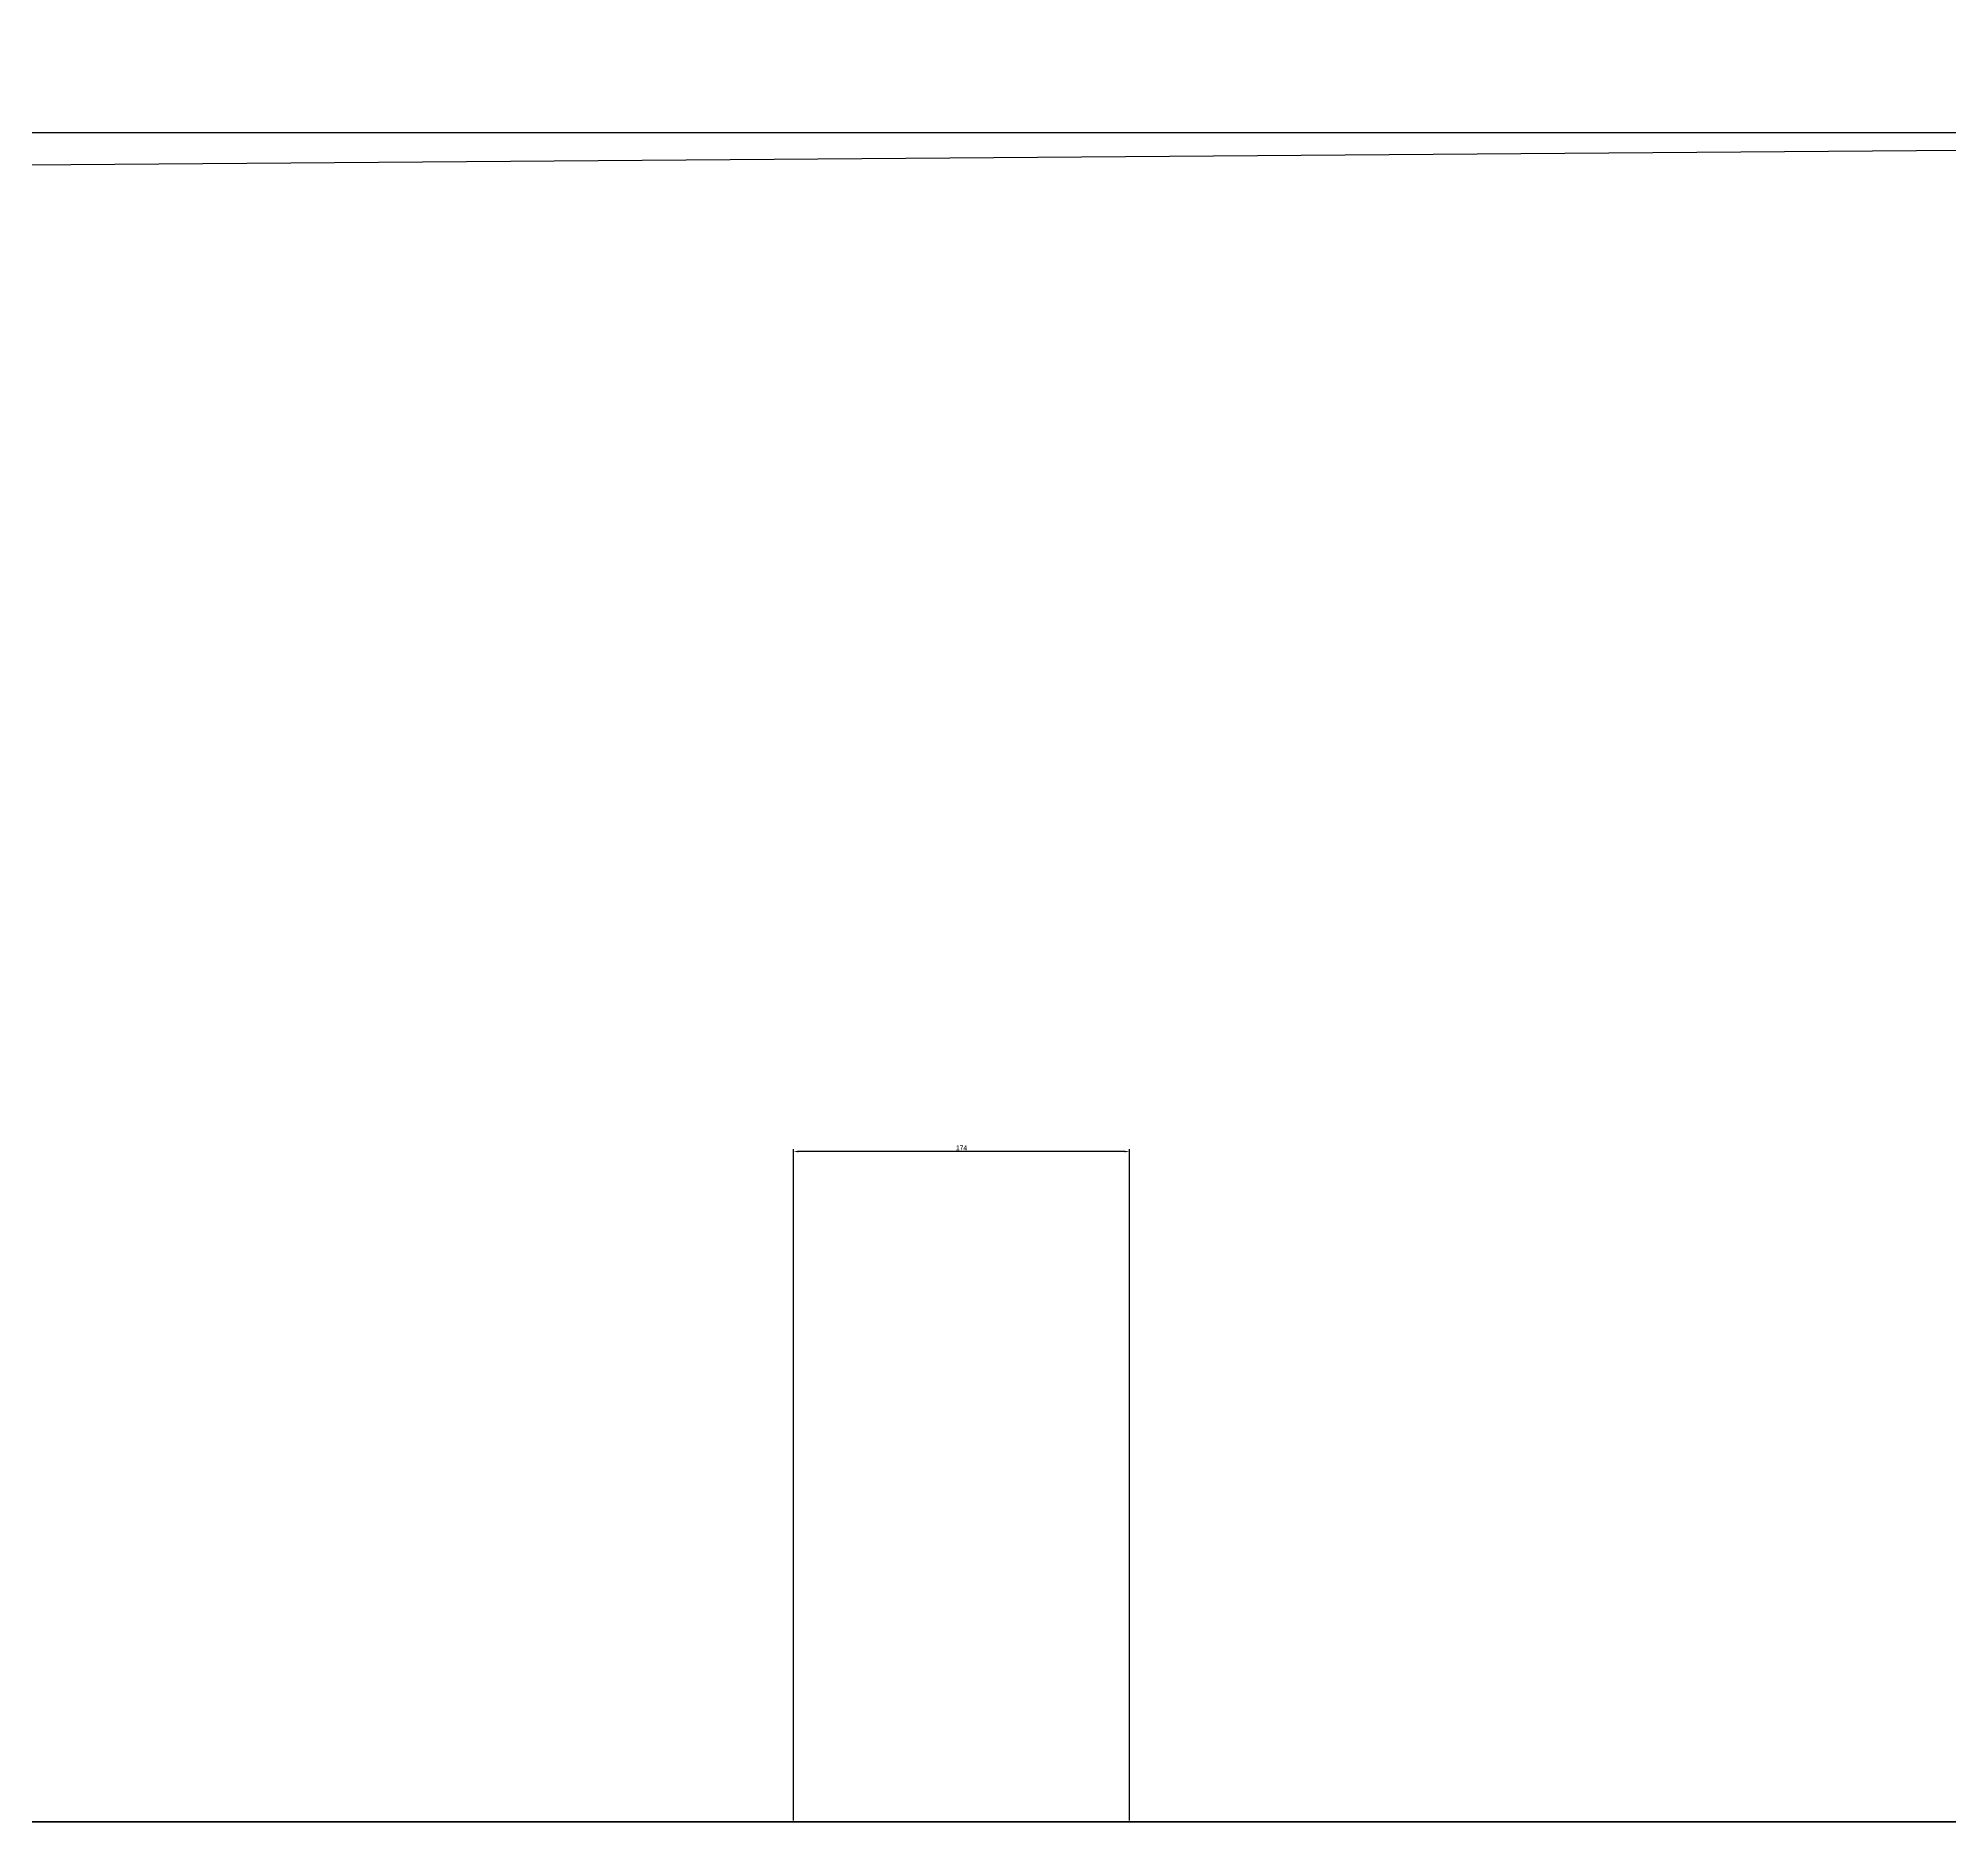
# Model space of a CAD drawing. Header units: millimetres. Extents: x -5117 to 731, y -3788 to -916.
# Drawn here: x -1807 to -818, y -3788 to -2865 of the extents above; entities that cross this region are included whole.
import ezdxf

# ---------------------------------------------------------------- set-up
doc = ezdxf.new("R2010")
doc.units = ezdxf.units.MM
doc.dimstyles.new('ISO-25', dxfattribs={"dimtxt": 2.5, "dimasz": 2.5, "dimexe": 1.25, "dimexo": 0.625, "dimtad": 1, "dimtxsty": 'Standard', "dimcen": 2.5, "dimadec": 0, "dimazin": 0, "dimtfac": 1, "dimtmove": 0, "dimatfit": 3, "dimfxl": 0, "dimarcsym": 0})

# ---------------------------------------------------------------- blocks, each defined once
blk = doc.blocks.new('*D1')
at = {"color": 0, "lineweight": -2}
for p, q in [((-1416.65, -3787.31), (-1416.65, -3439.68)), ((-1245.15, -3440.93), (-1414.15, -3440.93)), ((-1242.65, -3787.31), (-1242.65, -3439.68))]:
    blk.add_line(p, q, dxfattribs=at)
at = {"color": 0}
for points in [[(-1414.15, -3440.51), (-1414.15, -3441.34), (-1416.65, -3440.93)], [(-1245.15, -3440.51), (-1245.15, -3441.34), (-1242.65, -3440.93)]]:
    blk.add_solid(points, dxfattribs=at)
at = {"layer": 'Defpoints', "color": 0}
for p in [(-1416.65, -3440.93), (-1416.65, -3787.93), (-1242.65, -3787.93)]:
    blk.add_point(p, dxfattribs=at)
at = {"color": 0, "insert": (-1329.65, -3439.05), "char_height": 2.5, "attachment_point": 5}
blk.add_mtext('174', dxfattribs=at)

msp = doc.modelspace()

# ---------------------------------------------------------------- linework, layer by layer
at = {"color": 1}
for p, q in [((-1956.459, -2913.336), (-1782.459, -2913.336)), ((-1608.459, -2913.336), (-1434.459, -2913.336)), ((-1260.459, -2913.336), (-1086.459, -2913.336)), ((-912.459, -2913.336), (-738.459, -2913.336)), ((-1938.648, -3787.934), (-1764.648, -3787.934)), ((-1590.648, -3787.934), (-1416.648, -3787.934)), ((-1242.648, -3787.934), (-1068.648, -3787.934)), ((-894.648, -3787.934), (-720.648, -3787.934))]:
    msp.add_line(p, q, dxfattribs=at)
at = {"color": 4}
for p, q in [((-1782.459, -2913.336), (-1608.459, -2913.336)), ((-1434.459, -2913.336), (-1260.459, -2913.336)), ((-1086.459, -2913.336), (-912.459, -2913.336)), ((-1764.648, -3787.934), (-1590.648, -3787.934)), ((-1416.648, -3787.934), (-1242.648, -3787.934)), ((-1068.648, -3787.934), (-894.648, -3787.934))]:
    msp.add_line(p, q, dxfattribs=at)
msp.add_lwpolyline([(387.609, -2913.374, -0.8706705), (485.788, -3549.035), (-251.995, -3770.237, -0.0729517), (-372.648, -3787.934), (-4132.648, -3787.934, -0.1376878), (-4351.275, -3726.567), (-4990.025, -3337.306, -0.803331), (-4828.624, -2866.175), (-4110.368, -2947.534), (392.541, -2913.336)], format="xyb")

# ---------------------------------------------------------------- dimensions: what is measured, and where the dimension line sits
dim = msp.add_linear_dim(base=(-1416.648, -3440.928), p1=(-1242.648, -3787.934), p2=(-1416.648, -3787.934), dimstyle='ISO-25')
dim.commit()
dim.dimension.update_dxf_attribs({"geometry": '*D1', "text_midpoint": (-1329.648, -3439.053)})

doc.saveas('drawing.dxf')
